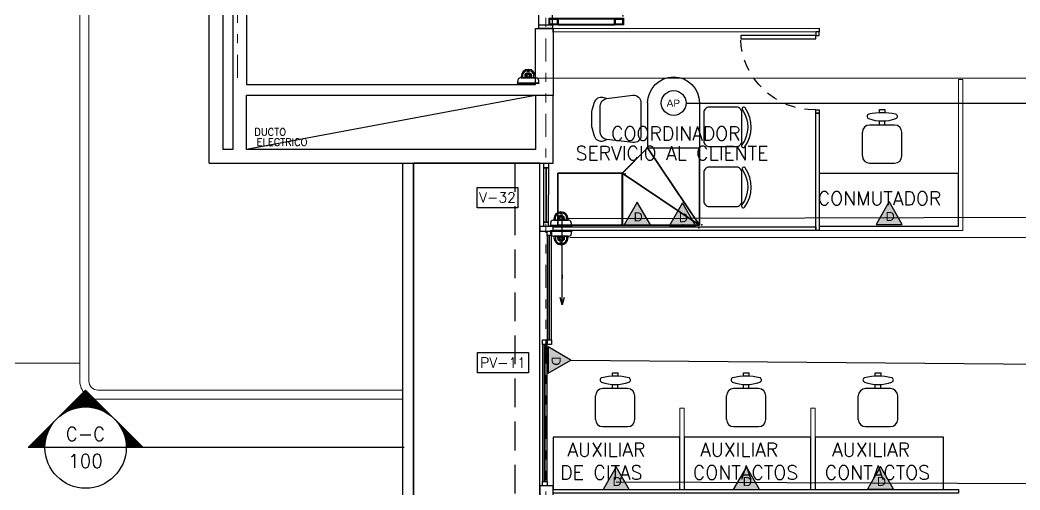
# Model space of a CAD drawing. Header units: millimetres. Extents: x 2056 to 4470, y 1400 to 3101.
# Drawn here: x 2227.92 to 2238.99, y 1539.56 to 1544.75 of the extents above; entities that cross this region are included whole.
import ezdxf
from ezdxf.enums import TextEntityAlignment as Align

# ---------------------------------------------------------------- set-up
doc = ezdxf.new("R2010")
doc.units = ezdxf.units.MM
for name, pattern in [('DIVIDE', [31.75, 12.7, -6.35, 0, -6.35, 0, -6.35]), ('HIDDEN', [9.525, 6.35, -3.175]), ('HIDDEN2', [0.1875, 0.125, -0.0625])]:
    doc.linetypes.add(name, pattern=pattern)
for name, color, linetype in [('0-PROYECCION', 8, 'HIDDEN2'), ('A-ANNO-DIMS-GRID', 195, 'Continuous'), ('A-ANNO-GLAZ', 124, 'Continuous'), ('A-ANNO-SYMB', 195, 'Continuous'), ('A-ANNO-TEXT', 190, 'Continuous'), ('A-DOOR', 154, 'Continuous'), ('A-DUCT', 251, 'Continuous'), ('A-FURN', 252, 'Continuous'), ('A-GRID-COLS', 75, 'DIVIDE'), ('A-HTCH', 35, 'Continuous'), ('A-PROY', 15, 'HIDDEN'), ('A-WALL-SILL', 205, 'Continuous'), ('AreasTrabajo', 90, 'Continuous'), ('Cableado', 134, 'Continuous'), ('Camara', 11, 'Continuous'), ('NODOS', 7, 'Continuous'), ('SUP', 15, 'Continuous')]:
    doc.layers.add(name, color=color, linetype=linetype)
for name, color, linetype, lineweight in [('A-PL6', 8, 'Continuous', 15), ('A-WALL', 16, 'Continuous', 30), ('PL MUEBLES', 251, 'Continuous', 13)]:
    doc.layers.add(name, color=color, linetype=linetype, lineweight=lineweight)
doc.styles.add('COTAS', font='romans.shx', dxfattribs={"width": 0.7})
doc.styles.add('NUEVO', font='SIMPLEX')
doc.styles.add('ROMANS', font='romans')
doc.styles.get("Standard").update_dxf_attribs({"font": 'arial.ttf'})
doc.dimstyles.new('DIM75', dxfattribs={"dimtxt": 0.15, "dimasz": 0.075, "dimexe": 0, "dimexo": 0, "dimgap": 0.075, "dimtad": 1, "dimzin": 1, "dimdsep": 46, "dimtxsty": 'COTAS', "dimblk": 'ARCHTICK', "dimcen": 0, "dimse1": 1, "dimse2": 1, "dimclrd": 8, "dimclre": 8, "dimclrt": 54, "dimaunit": 1, "dimazin": 0, "dimtfac": 1, "dimtix": 1, "dimtmove": 1, "dimatfit": 3, "dimldrblk": 'DOT', "dimfxl": 1, "dimtvp": 1.75, "dimtolj": 1, "dimtzin": 4, "dimarcsym": 0})

# ---------------------------------------------------------------- blocks, each defined once
blk = doc.blocks.new('_ArchTick')
at = {"color": 0, "linetype": 'ByBlock', "const_width": 0.15}
blk.add_lwpolyline([(-0.5, -0.5), (0.5, 0.5)], dxfattribs=at)
blk = doc.blocks.new('*X14')
at = {"color": 0}
for p, q in [((6.79405, 13.8215), (6.79504, 13.8215)), ((6.79417, 13.82162), (6.79492, 13.82162)), ((6.7943, 13.82175), (6.79479, 13.82175)), ((6.7918, 13.81925), (6.79729, 13.81925)), ((6.79192, 13.81938), (6.79717, 13.81938)), ((6.79205, 13.8195), (6.79704, 13.8195)), ((6.79217, 13.81963), (6.79692, 13.81963)), ((6.7923, 13.81975), (6.79679, 13.81975)), ((6.79242, 13.81987), (6.79667, 13.81987)), ((6.79255, 13.82), (6.79654, 13.82)), ((6.79267, 13.82013), (6.79642, 13.82013)), ((6.7928, 13.82025), (6.79629, 13.82025)), ((6.79292, 13.82038), (6.79617, 13.82038)), ((6.79305, 13.8205), (6.79604, 13.8205)), ((6.79317, 13.82062), (6.79592, 13.82062)), ((6.7933, 13.82075), (6.79579, 13.82075)), ((6.79342, 13.82087), (6.79567, 13.82087)), ((6.79355, 13.821), (6.79554, 13.821)), ((6.79367, 13.82113), (6.79542, 13.82113)), ((6.7938, 13.82125), (6.79529, 13.82125)), ((6.79392, 13.82137), (6.79517, 13.82137)), ((6.78967, 13.81713), (6.79015, 13.81713)), ((6.7898, 13.81725), (6.79038, 13.81725)), ((6.78992, 13.81738), (6.79063, 13.81738)), ((6.79005, 13.8175), (6.7909, 13.8175)), ((6.79017, 13.81762), (6.7912, 13.81762)), ((6.7903, 13.81775), (6.79153, 13.81775)), ((6.79042, 13.81788), (6.79191, 13.81788)), ((6.79055, 13.818), (6.79236, 13.818)), ((6.79067, 13.81813), (6.79293, 13.81813)), ((6.7908, 13.81825), (6.79394, 13.81825)), ((6.79092, 13.81837), (6.79817, 13.81837)), ((6.79105, 13.8185), (6.79804, 13.8185)), ((6.79117, 13.81863), (6.79792, 13.81863)), ((6.7913, 13.81875), (6.79779, 13.81875)), ((6.79142, 13.81888), (6.79767, 13.81888)), ((6.79155, 13.819), (6.79754, 13.819)), ((6.79167, 13.81912), (6.79742, 13.81912)), ((6.79514, 13.81825), (6.79829, 13.81825)), ((6.79615, 13.81813), (6.79842, 13.81813)), ((6.79673, 13.818), (6.79854, 13.818)), ((6.79718, 13.81788), (6.79867, 13.81788)), ((6.79756, 13.81775), (6.79879, 13.81775)), ((6.79789, 13.81762), (6.79892, 13.81762)), ((6.79819, 13.8175), (6.79904, 13.8175)), ((6.79846, 13.81738), (6.79917, 13.81738)), ((6.79871, 13.81725), (6.79929, 13.81725)), ((6.79894, 13.81713), (6.79942, 13.81713)), ((6.78905, 13.8165), (6.78918, 13.8165)), ((6.78917, 13.81663), (6.78936, 13.81663)), ((6.7893, 13.81675), (6.78954, 13.81675)), ((6.78942, 13.81687), (6.78973, 13.81687)), ((6.78955, 13.817), (6.78993, 13.817)), ((6.79915, 13.817), (6.79954, 13.817)), ((6.79936, 13.81687), (6.79967, 13.81687)), ((6.79955, 13.81675), (6.79979, 13.81675)), ((6.79973, 13.81663), (6.79992, 13.81663)), ((6.7999, 13.8165), (6.80004, 13.8165)), ((6.78517, 13.81263), (6.78619, 13.81263)), ((6.7853, 13.81275), (6.78624, 13.81275)), ((6.78542, 13.81288), (6.7863, 13.81288)), ((6.78555, 13.813), (6.78635, 13.813)), ((6.78567, 13.81312), (6.78641, 13.81312)), ((6.7858, 13.81325), (6.78647, 13.81325)), ((6.78592, 13.81338), (6.78653, 13.81338)), ((6.78605, 13.8135), (6.7866, 13.8135)), ((6.78617, 13.81363), (6.78667, 13.81363)), ((6.7863, 13.81375), (6.78674, 13.81375)), ((6.78642, 13.81387), (6.78681, 13.81387)), ((6.78655, 13.814), (6.78689, 13.814)), ((6.78667, 13.81413), (6.78697, 13.81413)), ((6.7868, 13.81425), (6.78705, 13.81425)), ((6.78692, 13.81438), (6.78713, 13.81438)), ((6.78705, 13.8145), (6.78722, 13.8145)), ((6.78717, 13.81462), (6.78731, 13.81462)), ((6.80178, 13.81462), (6.80192, 13.81462)), ((6.80187, 13.8145), (6.80204, 13.8145)), ((6.80196, 13.81438), (6.80217, 13.81438)), ((6.80204, 13.81425), (6.80229, 13.81425)), ((6.80212, 13.81413), (6.80242, 13.81413)), ((6.8022, 13.814), (6.80254, 13.814)), ((6.80228, 13.81387), (6.80267, 13.81387)), ((6.80235, 13.81375), (6.80279, 13.81375)), ((6.80242, 13.81363), (6.80292, 13.81363)), ((6.80249, 13.8135), (6.80304, 13.8135)), ((6.80255, 13.81338), (6.80317, 13.81338)), ((6.80262, 13.81325), (6.80329, 13.81325)), ((6.80268, 13.81312), (6.80342, 13.81312)), ((6.80273, 13.813), (6.80354, 13.813)), ((6.80279, 13.81288), (6.80367, 13.81288)), ((6.80284, 13.81275), (6.80379, 13.81275)), ((6.8029, 13.81263), (6.80392, 13.81263)), ((6.78292, 13.81038), (6.78561, 13.81038)), ((6.78305, 13.8105), (6.78563, 13.8105)), ((6.78317, 13.81062), (6.78565, 13.81062)), ((6.7833, 13.81075), (6.78567, 13.81075)), ((6.78342, 13.81087), (6.78569, 13.81087)), ((6.78355, 13.811), (6.78571, 13.811)), ((6.78367, 13.81113), (6.78574, 13.81113)), ((6.7838, 13.81125), (6.78576, 13.81125)), ((6.78392, 13.81137), (6.78579, 13.81137)), ((6.78405, 13.8115), (6.78582, 13.8115)), ((6.78417, 13.81162), (6.78586, 13.81162)), ((6.7843, 13.81175), (6.78589, 13.81175)), ((6.78442, 13.81188), (6.78593, 13.81188)), ((6.78455, 13.812), (6.78597, 13.812)), ((6.78467, 13.81212), (6.78601, 13.81212)), ((6.7848, 13.81225), (6.78605, 13.81225)), ((6.78492, 13.81237), (6.7861, 13.81237)), ((6.78505, 13.8125), (6.78614, 13.8125)), ((6.80294, 13.8125), (6.80404, 13.8125)), ((6.80299, 13.81237), (6.80417, 13.81237)), ((6.80304, 13.81225), (6.80429, 13.81225)), ((6.80308, 13.81212), (6.80442, 13.81212)), ((6.80312, 13.812), (6.80454, 13.812)), ((6.80316, 13.81188), (6.80467, 13.81188)), ((6.8032, 13.81175), (6.80479, 13.81175)), ((6.80323, 13.81162), (6.80492, 13.81162)), ((6.80326, 13.8115), (6.80504, 13.8115)), ((6.80329, 13.81137), (6.80517, 13.81137)), ((6.80332, 13.81125), (6.80529, 13.81125)), ((6.80335, 13.81113), (6.80542, 13.81113)), ((6.80338, 13.811), (6.80554, 13.811)), ((6.8034, 13.81087), (6.80567, 13.81087)), ((6.80342, 13.81075), (6.80579, 13.81075)), ((6.80344, 13.81062), (6.80592, 13.81062)), ((6.80346, 13.8105), (6.80604, 13.8105)), ((6.80348, 13.81038), (6.80617, 13.81038)), ((6.78205, 13.8095), (6.78555, 13.8095)), ((6.78217, 13.80963), (6.78555, 13.80963)), ((6.7823, 13.80975), (6.78556, 13.80975)), ((6.78242, 13.80987), (6.78556, 13.80987)), ((6.78255, 13.81), (6.78557, 13.81)), ((6.78267, 13.81012), (6.78558, 13.81012)), ((6.7828, 13.81025), (6.7856, 13.81025)), ((6.80349, 13.81025), (6.80629, 13.81025)), ((6.8035, 13.81012), (6.80642, 13.81012)), ((6.80351, 13.81), (6.80654, 13.81)), ((6.80352, 13.80987), (6.80667, 13.80987)), ((6.80353, 13.80975), (6.80679, 13.80975)), ((6.80354, 13.80963), (6.80692, 13.80963)), ((6.80354, 13.8095), (6.80704, 13.8095))]:
    blk.add_line(p, q, dxfattribs=at)
blk = doc.blocks.new('C-DN1')
at = {"color": 0, "linetype": 'Continuous'}
for p, q in [((-0.04163, 0), (-0.03526, 0.00636)), ((-0.0289, 0), (-0.03526, 0.00636)), ((-0.0289, 0), (-0.04163, 0))]:
    blk.add_line(p, q, dxfattribs=at)
at = {"color": 0}
blk.add_line((0, 0), (-0.0289, 0), dxfattribs=at)
at = {"color": 0, "linetype": 'Continuous'}
blk.add_circle((-0.03526, 0), 0.0045, dxfattribs=at)
at = {"color": 0, "linetype": 'Continuous', "xscale": 0.5, "yscale": 0.5, "zscale": 0.5}
blk.add_blockref('*X14', (-3.43254, -6.90464), dxfattribs=at)
at = {"color": 124, "linetype": 'Continuous', "style": 'NUEVO', "flags": 4}
for tag, p in [('CORTE', (-0.03526, 0.0015)), ('PLANO', (-0.03526, -0.0015))]:
    blk.add_attdef(tag, text='', height=0.0015, dxfattribs=at).set_placement(p, align=Align.MIDDLE_CENTER)
blk = doc.blocks.new('PUERTA METALICA 90')
at = {"color": 251, "linetype": 'HIDDEN', "ltscale": 0.35}
for p, q in [((0, -0.862), (0, -0.038)), ((0.15, -0.862), (0.15, -0.038)), ((0.212, -0.787), (0.837, -0.787)), ((0.212, -0.862), (0.837, -0.862))]:
    blk.add_line(p, q, dxfattribs=at)
for points in [[(0, -0.038), (0.15, -0.038), (0.15, -0.038), (0.15, 0), (0, 0), (0, -0.038)], [(0, -0.862), (0.15, -0.862), (0.15, -0.862), (0.15, -0.9), (0, -0.9), (0, -0.862)], [(0.202, -0.852), (0.122, -0.852), (0.122, -0.797), (0.202, -0.797)], [(0.212, -0.797), (0.212, -0.852), (0.212, -0.852), (0.837, -0.852), (0.837, -0.797), (0.212, -0.797)], [(0.927, -0.852), (0.847, -0.852), (0.847, -0.797), (0.927, -0.797)]]:
    blk.add_lwpolyline(points, close=True)
for points in [[(0.212, -0.862), (0.112, -0.862), (0.112, -0.787), (0.212, -0.787), (0.212, -0.862)], [(0.937, -0.862), (0.837, -0.862), (0.837, -0.787), (0.937, -0.787), (0.937, -0.862)]]:
    blk.add_lwpolyline(points)
at = {"color": 251, "linetype": 'HIDDEN', "ltscale": 0.15}
blk.add_arc((0.111, -0.866), 0.829, 6.7271, 89.8998, dxfattribs=at)
blk = doc.blocks.new('P-V')
blk.add_lwpolyline([(-0.00375, -0.003), (-0.00375, 0), (0.00375, 0), (0.00375, -0.003)], close=True)
at = {"style": 'NUEVO', "flags": 4}
blk.add_attdef('PV', text='', height=0.0015, dxfattribs=at).set_placement((0, -0.0015), align=Align.MIDDLE_CENTER)
blk = doc.blocks.new('EJES 3P')
at = {"layer": 'A-GRID-COLS', "lineweight": 9, "ltscale": 0.02}
for p, q in [((-3.413, 29.88), (-3.413, 37.086)), ((0, 0), (0, 37.056))]:
    blk.add_line(p, q, dxfattribs=at)
blk = doc.blocks.new('silla')
for p, q in [((-0.03, 0.557), (-0.03, 0.594)), ((-0.029, 0.594), (0.032, 0.594)), ((0.03, 0.594), (0.03, 0.557)), ((-0.03, 0.421), (-0.03, 0.467)), ((0.03, 0.421), (0.03, 0.466)), ((-0.218, 0.08), (-0.218, 0.341)), ((0.138, 0.421), (-0.138, 0.421)), ((0.218, 0.08), (0.218, 0.341)), ((-0.138, 0), (0.138, 0))]:
    blk.add_line(p, q)
for centre, radius, start, end in [((0.001, -0.106), 0.664, 76.9974, 103.0026), ((-0.142, 0.517), 0.025, 103.0026, 249.3244), ((0.001, 0.898), 0.432, 249.3244, 290.6756), ((-0.078, 0.523), 0.03, 97.14896172513622, 97.14897484650807), ((0.145, 0.517), 0.025, 290.6756, 76.9974), ((-0.138, 0.341), 0.08, 90, 180), ((0.138, 0.341), 0.08, 0, 90), ((-0.138, 0.08), 0.08, 180, 270), ((0.138, 0.08), 0.08, 270, 0)]:
    blk.add_arc(centre, radius, start, end)
blk = doc.blocks.new('*U96')
at = {"color": 0}
mesh = blk.add_polyface(dxfattribs=at)
corners = [(5.099, 1.857, 0.74), (5.674, 1.857, 0.74), (5.674, 2.712, 0.74), (5.674, 2.712, 0.74), (4.819, 2.137, 0.74), (5.099, 1.857, 0.74), (5.674, 2.712, 0.74), (4.819, 2.712, 0.74), (4.819, 2.137, 0.74)]
mesh.append_faces([[corners[k] for k in face] for face in [(3, 4, 5)]], dxfattribs={"vtx0": -1, "vtx2": -1, "color": 0})
mesh.append_faces([[corners[k] for k in face] for face in [(0, 1, 2), (6, 7, 8)]], dxfattribs={"vtx2": -1, "color": 0})
blk = doc.blocks.new('M1C')
at = {"elevation": 0.71}
for points in [[(0.03, -0.847), (0.03, 0.008), (0.885, 0.008)], [(0.03, -0.847), (0.605, -0.847), (0.885, -0.567), (0.885, 0.008)]]:
    blk.add_lwpolyline(points, dxfattribs=at)
at = {"layer": 'NODOS'}
for p in [(0, 0), (0.032, 0.032)]:
    blk.add_point(p, dxfattribs=at)
at = {"color": 15, "rotation": 90}
blk.add_blockref('*U96', (2.742, -5.667), dxfattribs=at)
blk = doc.blocks.new('S57-71')
at = {"layer": 'NODOS'}
blk.add_point((0, 0), dxfattribs=at)
at = {"layer": 'SUP'}
mesh = blk.add_polymesh((6, 3), dxfattribs=at)
for k, corner in enumerate([(0.745, -0.568, 0.74), (0.745, -0.568, 0.71), (0.745, -0.568, 0.71), (0.03, -0.568, 0.74), (0.03, -0.568, 0.71), (0.03, -0.568, 0.71), (0.03, 0.007, 0.74), (0.03, 0.007, 0.71), (0.03, -0.568, 0.71), (0.745, 0.007, 0.74), (0.745, 0.007, 0.71), (0.745, -0.568, 0.71), (0.745, 0.007, 0.74), (0.745, 0.007, 0.74), (0.745, -0.568, 0.74), (0.03, 0.007, 0.74), (0.03, 0.007, 0.74), (0.03, -0.568, 0.74)]):
    mesh.set_mesh_vertex(divmod(k, 3), corner)
blk = doc.blocks.new('DIRECTOR')
at = {"elevation": 0.03}
for points in [[(0.632, 2.076, -1), (0.61, 2.043, 0.321147), (0.224, 2.038, -1), (0.2, 2.07, -0.321147)], [(1.296, 2.076, -1), (1.273, 2.043, 0.321147), (0.888, 2.038, -1), (0.864, 2.07, -0.321147)], [(0.265, 1.616, -0.414214), (0.205, 1.676), (0.205, 1.977, -0.414214), (0.265, 2.037), (0.58, 2.037, -0.414214), (0.64, 1.977), (0.64, 1.676, -0.414214), (0.58, 1.616)], [(0.929, 1.616, -0.414214), (0.869, 1.676), (0.869, 1.977, -0.414214), (0.929, 2.037), (1.244, 2.037, -0.414214), (1.304, 1.977), (1.304, 1.676, -0.414214), (1.244, 1.616)], [(1.176, 0.471), (1.32, 0.471, 0.378723), (1.399, 0.541), (1.435, 0.831, 0.450618), (1.356, 0.921), (0.992, 0.921, 0.448183), (0.912, 0.832), (0.946, 0.542, 0.381041), (1.025, 0.471)]]:
    blk.add_lwpolyline(points, format="xyb", close=True, dxfattribs=at)
for points in [[(1.351, 1.57), (0.855, 1.57)], [(1.351, 0.995), (0.855, 0.995)]]:
    blk.add_lwpolyline(points)
blk.add_lwpolyline([(1.399, 0.541), (1.41, 0.499, -0.396228), (1.356, 0.404), (1.269, 0.377, -0.075881), (1.245, 0.373), (1.102, 0.373, -0.070116), (1.08, 0.376), (0.987, 0.403, -0.429508), (0.933, 0.506), (0.946, 0.542)], format="xyb", dxfattribs=at)
blk.add_arc((1.351, 1.282), 0.287, 270, 90)
at = {"layer": 'NODOS'}
for p in [(0.003, 1.388), (0.003, 0.705)]:
    blk.add_point(p, dxfattribs=at)
blk.add_blockref('M1C', (-0.03, 1.562, -0.71))
at = {"rotation": 270}
blk.add_blockref('S57-71', (0.568, 0.745, -0.71), dxfattribs=at)
blk = doc.blocks.new('PUERTA 90 VIDRIO')
for points in [[(0.035, 0.87), (0.07, 0.87), (0.07, 0.04), (0.035, 0.04), (0.035, 0.87)], [(-0.005, 0.04), (0.035, 0.04), (0.035, 0), (-0.005, 0), (-0.005, 0.04)], [(0.895, 0.04), (0.855, 0.04), (0.855, 0), (0.895, 0), (0.895, 0.04)]]:
    blk.add_lwpolyline(points)
at = {"color": 251, "linetype": 'HIDDEN2'}
blk.add_arc((0.042, 0.057), 0.814, 358.8096, 88.1062, dxfattribs=at)
blk = doc.blocks.new('V')
blk.add_lwpolyline([(-0.003, -0.003), (-0.003, 0), (0.003, 0), (0.003, -0.003)], close=True)
at = {"style": 'NUEVO', "flags": 4}
blk.add_attdef('VEN', text='', height=0.0015, dxfattribs=at).set_placement((0, -0.0015), align=Align.MIDDLE)
blk = doc.blocks.new('Toma Doble')
at = {"layer": 'AreasTrabajo'}
h = blk.add_hatch(color=256, dxfattribs=at)
h.dxf.hatch_style = 1
h.paths.add_polyline_path([(0, 0.168), (-0.145, -0.084), (0.145, -0.084)])
blk.add_lwpolyline([(0.145, -0.084), (0, 0.168), (-0.145, -0.084)], close=True, dxfattribs=at)
at = {"layer": 'AreasTrabajo', "color": 7, "true_color": 0xffffff, "insert": (-0.04, 0.054), "char_height": 0.1, "attachment_point": 1}
blk.add_mtext_dynamic_manual_height_columns('D', width=0.2, gutter_width=12.5, heights=[0], dxfattribs=at)
blk = doc.blocks.new('AP')
at = {"layer": 'AreasTrabajo'}
blk.add_circle((0, 0), 0.137, dxfattribs=at)
at = {"layer": 'AreasTrabajo', "insert": (-0.078, 0.038, 0.229), "char_height": 0.08, "attachment_point": 1}
blk.add_mtext_dynamic_manual_height_columns('AP', width=0.14673, gutter_width=12.5, heights=[0], dxfattribs=at)
blk = doc.blocks.new('Camara-B')
at = {"layer": 'Camara'}
for points in [[(-0.0297, 0.0145), (-0.0298, 0.016), (0.0293, 0.016), (0.0292, 0.0145)], [(0.0292, 0.0145), (0.0292, 0.0143), (-0.0297, 0.0143), (-0.0297, 0.0145)]]:
    blk.add_lwpolyline(points, close=True, dxfattribs=at)
for points in [[(-0.0297, 0.0139, 0.072126), (-0.0279, 0.0033, 0.171597), (-0.0271, 0.0023, 0.084432), (-0.022, 0.0001, 0.060784), (-0.0216, 0), (0.021, 0, 0.060784), (0.0215, 0.0001, 0.084432), (0.0266, 0.0023, 0.171597), (0.0274, 0.0033, 0.072126), (0.0292, 0.0139)], [(-0.0199, 0), (-0.0199, -0.0037, 1), (0.0194, -0.0037), (0.0194, 0)], [(-0.015, -0.011, 0.641525), (0.0145, -0.011), (0.0155, -0.0107), (0.0155, 0), (0.0087, 0), (0.0087, -0.0054, -1), (-0.0092, -0.0054), (-0.0092, 0), (-0.016, 0), (-0.016, -0.0107)], [(-0.0067, 0), (-0.0067, -0.0054, 1), (0.0062, -0.0054), (0.0062, 0), (0.0058, 0), (0.0058, -0.0054, -1), (-0.0063, -0.0054), (-0.0063, 0)], [(0.0029, -0.0006), (0.0029, -0.0008, -0.541232), (0.0027, -0.0009, 0.302819), (-0.0033, -0.0009, -0.541232), (-0.0034, -0.0008), (-0.0034, -0.0006, 3.288548)], [(0.0027, -0.0189, 1), (0.0027, -0.0184), (-0.0032, -0.0184, 1), (-0.0032, -0.0189)], [(0.0021, -0.0194, 1), (0.0021, -0.019), (-0.0026, -0.019, 1), (-0.0026, -0.0194)], [(0.0015, -0.02, 1), (0.0015, -0.0195), (-0.002, -0.0195, 1), (-0.002, -0.02)]]:
    blk.add_lwpolyline(points, format="xyb", close=True, dxfattribs=at)
blk.add_circle((-0.0003, -0.0055), 0.00358, dxfattribs=at)

msp = doc.modelspace()

# ---------------------------------------------------------------- linework, layer by layer
at = {"layer": '0-PROYECCION', "elevation": 0.229}
msp.add_lwpolyline([(2233.677, 1539.6), (2233.677, 1543.169)], dxfattribs=at)
at = {"layer": 'A-ANNO-GLAZ', "ltscale": 1.5}
for points, elevation in [([(2233.827, 1544.66), (2236.772, 1544.661), (2236.772, 1544.621), (2233.827, 1544.62)], 0.229), ([(2236.732, 1543.721), (2236.772, 1543.721), (2236.772, 1542.424), (2236.732, 1542.424)], 0.149), ([(2233.827, 1542.469), (2233.677, 1542.469), (2233.677, 1542.419), (2233.827, 1542.419)], 0.149), ([(2233.827, 1542.464), (2236.732, 1542.465), (2236.732, 1542.424), (2233.827, 1542.424)], 0.149), ([(2233.758, 1542.369), (2233.758, 1542.419), (2233.808, 1542.419), (2233.808, 1542.369)], 0.08), ([(2233.758, 1542.369), (2233.758, 1541.216), (2233.808, 1541.216), (2233.808, 1542.369)], -0.039), ([(2233.708, 1541.166), (2233.708, 1541.216), (2233.758, 1541.216), (2233.758, 1541.166)], -0.229), ([(2233.758, 1541.166), (2233.758, 1541.216), (2233.808, 1541.216), (2233.808, 1541.166)], -0.03), ([(2233.708, 1541.166), (2233.708, 1539.65), (2233.758, 1539.65), (2233.758, 1541.166)], -0.009), ([(2233.708, 1539.6), (2233.708, 1539.65), (2233.758, 1539.65), (2233.758, 1539.6)], -0.009), ([(2233.827, 1539.56), (2238.312, 1539.561), (2238.312, 1539.521), (2233.827, 1539.52)], 0.149)]:
    msp.add_lwpolyline(points, close=True, dxfattribs=dict(at, elevation=elevation))
at = {"layer": 'A-ANNO-GLAZ', "elevation": 0.149}
msp.add_lwpolyline([(2233.772, 1542.519), (2233.722, 1542.519), (2233.723, 1543.119), (2233.773, 1543.119)], close=True, dxfattribs=at)
at = {"layer": 'A-ANNO-GLAZ'}
for points, elevation in [([(2233.723, 1543.119), (2233.723, 1543.169), (2233.773, 1543.169), (2233.773, 1543.119), (2233.723, 1543.119)], 0.149), ([(2233.743, 1543.119), (2233.743, 1542.519), (2233.753, 1542.519), (2233.753, 1543.119), (2233.743, 1543.119)], 0.149), ([(2233.722, 1542.469), (2233.722, 1542.519), (2233.772, 1542.519), (2233.772, 1542.469), (2233.722, 1542.469)], 0)]:
    msp.add_lwpolyline(points, dxfattribs=dict(at, elevation=elevation))
at = {"layer": 'A-ANNO-GLAZ', "ltscale": 1.5}
for points, elevation in [([(2233.777, 1542.369), (2233.777, 1541.216), (2233.787, 1541.216), (2233.787, 1542.369), (2233.777, 1542.369)], -0.039), ([(2233.727, 1541.166), (2233.727, 1539.65), (2233.737, 1539.65), (2233.737, 1541.166), (2233.727, 1541.166)], -0.009)]:
    msp.add_lwpolyline(points, dxfattribs=dict(at, elevation=elevation))
at = {"layer": 'A-DUCT', "elevation": 0}
msp.add_lwpolyline([(2233.632, 1543.919), (2230.432, 1543.319)], dxfattribs=at)
at = {"layer": 'A-FURN'}
for points, elevation in [([(2236.772, 1543.054), (2236.772, 1542.474), (2238.312, 1542.474), (2238.312, 1543.054)], 0.149), ([(2233.827, 1540.14), (2233.827, 1539.56), (2235.227, 1539.56), (2235.227, 1540.14)], 0.149), ([(2235.277, 1540.14), (2235.277, 1539.56), (2236.677, 1539.56), (2236.677, 1540.14)], 0.149), ([(2236.727, 1540.14), (2236.727, 1539.56), (2238.147, 1539.56), (2238.147, 1540.14)], 0.119)]:
    msp.add_lwpolyline(points, close=True, dxfattribs=dict(at, elevation=elevation))
at = {"layer": 'A-HTCH', "elevation": 0.229}
msp.add_lwpolyline([(2233.677, 1530.538), (2233.677, 1543.169), (2232.28, 1543.169), (2232.28, 1516.51), (2237.992, 1516.51), (2237.992, 1517.39), (2234.09, 1517.39), (2234.09, 1516.89), (2233.4, 1516.89), (2233.4, 1518.18), (2233.677, 1518.18), (2233.677, 1530.538)], dxfattribs=at)
at = {"layer": 'A-PL6'}
for points, elevation in [([(2228.587, 1540.76), (2228.587, 1550.832)], 0), ([(2228.587, 1540.76), (2228.587, 1550.832)], 0), ([(2228.687, 1540.76), (2228.687, 1550.832)], 0), ([(2228.687, 1540.76), (2228.687, 1550.832)], 0), ([(2206.945, 1540.957), (2228.587, 1540.957)], -0.229)]:
    msp.add_lwpolyline(points, dxfattribs=dict(at, elevation=elevation))
for points in [[(2228.787, 1540.66), (2232.16, 1540.66)], [(2228.787, 1540.66), (2232.16, 1540.66)], [(2228.787, 1540.56), (2232.16, 1540.56)], [(2228.787, 1540.56), (2232.16, 1540.56)]]:
    msp.add_lwpolyline(points, dxfattribs=at)
for radius in [0.2, 0.2, 0.1, 0.1]:
    msp.add_arc((2228.787, 1540.76), radius, 180, 270.0142, dxfattribs=at)
at = {"layer": 'A-PROY', "ltscale": 0.05}
msp.add_lwpolyline([(2233.4, 1543.169), (2233.4, 1517.39), (2233.4, 1516.89), (2252.81, 1516.89)], dxfattribs=at)
at = {"layer": 'A-WALL'}
for points in [[(2230.019, 1543.919), (2230.019, 1543.919), (2230.019, 1546.036), (2230.434, 1546.036), (2230.432, 1544.039)], [(2230.169, 1545.894), (2230.169, 1543.319)], [(2230.28, 1545.021), (2230.28, 1543.319)], [(2230.409, 1543.919), (2230.409, 1543.919)], [(2230.28, 1543.319), (2230.169, 1543.319)]]:
    msp.add_lwpolyline(points, dxfattribs=at)
for points, elevation in [([(2230.432, 1544.039), (2233.632, 1544.039), (2233.632, 1544.66), (2233.827, 1544.66), (2233.827, 1543.919), (2233.827, 1543.919), (2230.432, 1543.919)], 0.229), ([(2230.019, 1543.169), (2233.827, 1543.169), (2233.827, 1543.169), (2233.827, 1543.919)], 0), ([(2230.019, 1543.169), (2230.019, 1543.919)], 0), ([(2233.827, 1543.919), (2233.632, 1543.919), (2233.632, 1543.319), (2230.432, 1543.319)], 0), ([(2230.432, 1543.319), (2230.432, 1543.919)], 0)]:
    msp.add_lwpolyline(points, dxfattribs=dict(at, elevation=elevation))
at = {"layer": 'A-WALL', "elevation": 0.149}
msp.add_lwpolyline([(2233.827, 1539.6), (2233.677, 1539.6), (2233.677, 1539.481), (2233.827, 1539.481)], close=True, dxfattribs=at)
at = {"layer": 'A-WALL-SILL', "elevation": 0.229}
for points in [[(2238.112, 1517.39), (2238.112, 1516.39), (2232.16, 1516.39), (2232.16, 1543.169)], [(2237.992, 1517.39), (2237.992, 1516.51), (2232.28, 1516.51), (2232.28, 1543.169)]]:
    msp.add_lwpolyline(points, dxfattribs=at)
at = {"layer": 'Cableado', "lineweight": 30}
for p, q in [((2240.677, 1544.112), (2233.635, 1544.105)), ((2235.296, 1543.835, 0.577), (2240.678, 1543.835)), ((2233.975, 1542.559), (2240.679, 1542.578)), ((2234.01, 1542.346), (2240.68, 1542.354)), ((2234.023, 1540.992), (2240.719, 1540.933, -4.734)), ((2234.524, 1539.645), (2240.683, 1539.622))]:
    msp.add_line(p, q, dxfattribs=at)
at = {"layer": 'PL MUEBLES', "elevation": 0.149}
msp.add_lwpolyline([(2238.312, 1544.095), (2238.362, 1544.095), (2238.362, 1542.424), (2236.772, 1542.424), (2236.772, 1542.474), (2238.312, 1542.474), (2238.312, 1544.095)], dxfattribs=at)
at = {"layer": 'PL MUEBLES'}
for points, elevation in [([(2235.227, 1540.46), (2235.277, 1540.46), (2235.277, 1539.56), (2235.227, 1539.56)], 0.179), ([(2236.677, 1540.46), (2236.727, 1540.46), (2236.727, 1539.56), (2236.677, 1539.56)], 0.119)]:
    msp.add_lwpolyline(points, close=True, dxfattribs=dict(at, elevation=elevation))

# ---------------------------------------------------------------- block references
at = {"layer": 'A-ANNO-DIMS-GRID'}
msp.add_blockref('EJES 3P', (2233.745, 1514.235), dxfattribs=at)
at = {"layer": 'A-ANNO-GLAZ', "ltscale": 1.5, "xscale": -1, "rotation": 90}
msp.add_blockref('PUERTA 90 VIDRIO', (2236.772, 1544.616, 0.229), dxfattribs=at)
at = {"layer": 'A-ANNO-GLAZ'}
ref = msp.add_blockref('V', (2233.21, 1542.902), dxfattribs=dict(at, xscale=75, yscale=75, zscale=75))
ref.add_attrib('VEN', 'V-32', dxfattribs={"layer": '0', "color": 0, "height": 0.1125, "style": 'NUEVO', "flags": 4}).set_placement((2233.21, 1542.79), align=Align.MIDDLE)
at = {"layer": 'A-ANNO-GLAZ', "xscale": 75, "yscale": 75, "zscale": 75}
msp.add_blockref('P-V', (2233.271, 1541.076, 0.149), dxfattribs=at).add_auto_attribs({'PV': 'PV-11'})
at = {"layer": 'A-ANNO-SYMB'}
ref = msp.add_blockref('C-DN1', (2232.176, 1540.025), dxfattribs=dict(at, xscale=100, yscale=100, zscale=100))
ref.add_attrib('CORTE', 'C-C', dxfattribs={"layer": '0', "color": 0, "linetype": 'Continuous', "height": 0.15, "style": 'NUEVO', "flags": 4}).set_placement((2228.649, 1540.175), align=Align.MIDDLE_CENTER)
ref.add_attrib('PLANO', '100', dxfattribs={"layer": '0', "color": 0, "linetype": 'Continuous', "height": 0.15, "style": 'NUEVO', "flags": 4}).set_placement((2228.649, 1539.875), align=Align.MIDDLE_CENTER)
at = {"layer": 'A-DOOR'}
msp.add_blockref('PUERTA METALICA 90', (2233.668, 1545.56, 0.229), dxfattribs=at)
at = {"layer": 'A-FURN', "yscale": -1, "rotation": 90}
msp.add_blockref('DIRECTOR', (2233.877, 1542.485, 0.577), dxfattribs=at)
at = {"layer": 'A-FURN'}
for p in [(2237.467, 1543.17, -0.591), (2234.512, 1540.256, -0.591), (2235.962, 1540.256, -0.591), (2237.422, 1540.256, -0.621)]:
    msp.add_blockref('silla', p, dxfattribs=at)
at = {"layer": 'AreasTrabajo'}
for name, p in [('AP', (2235.16, 1543.835, 0.577)), ('Toma Doble', (2234.757, 1542.572)), ('Toma Doble', (2237.546, 1542.577)), ('Toma Doble', (2234.524, 1539.645)), ('Toma Doble', (2235.965, 1539.644, 1.046)), ('Toma Doble', (2237.45, 1539.647))]:
    msp.add_blockref(name, p, dxfattribs=at)
at = {"layer": 'Cableado', "lineweight": 30}
msp.add_blockref('Toma Doble', (2235.257, 1542.563), dxfattribs=at)
at = {"layer": 'Cableado', "lineweight": 30, "rotation": 270}
msp.add_blockref('Toma Doble', (2233.855, 1540.992), dxfattribs=at)
at = {"layer": 'Camara', "xscale": 4, "yscale": 4, "zscale": 4, "rotation": 180}
for p in [(2233.549, 1544.113), (2233.911, 1542.538)]:
    msp.add_blockref('Camara-B', p, dxfattribs=at)
at = {"layer": 'Camara', "xscale": 4, "yscale": 4, "zscale": 4}
msp.add_blockref('Camara-B', (2233.914, 1542.361), dxfattribs=at)

# ---------------------------------------------------------------- texts
at = {"layer": 'A-ANNO-TEXT', "style": 'ROMANS'}
for s, p in [('DUCTO ', (2230.721, 1543.515)), (' ELECTRICO', (2230.798, 1543.402))]:
    msp.add_text(s, height=0.08, dxfattribs=at).set_placement(p, align=Align.MIDDLE)
for s, height, p in [('COORDINADOR', 0.15271, (2234.467, 1543.422, 1.116)), ('SERVICIO AL CLIENTE', 0.15271, (2234.074, 1543.204, 1.116)), ('CONMUTADOR', 0.1527, (2236.755, 1542.704, 1.046)), ('AUXILIAR', 0.1527, (2233.983, 1539.926, 1.046)), ('AUXILIAR', 0.1527, (2235.453, 1539.926, 1.046)), ('AUXILIAR', 0.1527, (2236.913, 1539.926, 1.016)), ('DE CITAS', 0.1527, (2233.904, 1539.673, 1.046)), ('CONTACTOS', 0.1527, (2235.373, 1539.673, 1.046)), ('CONTACTOS', 0.1527, (2236.833, 1539.673, 1.016))]:
    msp.add_text(s, height=height, dxfattribs=at).set_placement(p)

# ---------------------------------------------------------------- leaders
at = {"layer": 'A-ANNO-TEXT'}
msp.add_leader([(2233.925, 1541.604), (2233.925, 1541.935), (2233.925, 1541.893)], dimstyle='DIM75', override={"dimasz": 0.082, "dimgap": 0.075, "dimtad": 0, "dimclrd": 256, "dimldrblk": 'Open30'}, dxfattribs=at)

doc.saveas('drawing.dxf')
